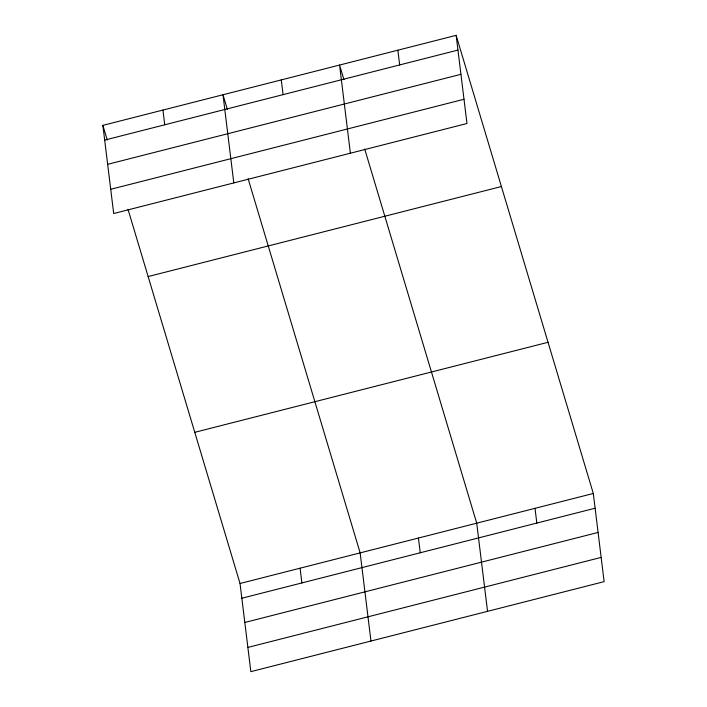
<?xml version="1.0" encoding="UTF-8"?>
<svg xmlns="http://www.w3.org/2000/svg" width="707" height="707" viewBox="0 0 707 707"><rect width="100%" height="100%" fill="white"/><g stroke="black" fill="none" stroke-linecap="round" stroke-linejoin="round"><path stroke-width="1.06" d="M456.148 35.35L466.974 123.504L113.694 213.523L102.869 125.369L456.148 35.35L593.306 493.477L604.132 581.631L250.852 671.65L240.027 583.496L128.02 209.352M104.68 140.101L457.959 50.082M107.658 164.324L460.929 74.315M110.725 189.29L463.995 99.272M148.134 276.552L501.404 186.533M194.77 432.313L548.04 342.294M240.027 583.496L593.306 493.477M241.838 598.228L595.117 508.218M244.816 622.46L598.087 532.442M247.883 647.418L601.153 557.408M343.964 79.75L339.563 65.053L350.389 153.207M364.715 149.044L476.721 523.189L487.547 611.343M227.389 109.461L222.988 94.756L233.805 182.919M248.13 178.747L360.146 552.892L370.963 641.046M102.869 125.369L107.27 140.066M535.013 508.333L536.825 523.065M397.855 50.206L399.667 64.938M418.429 538.036L420.241 552.768M281.271 79.909L283.083 94.641M300.086 568.189L301.898 582.93M162.928 110.062L164.74 124.794"/></g></svg>
